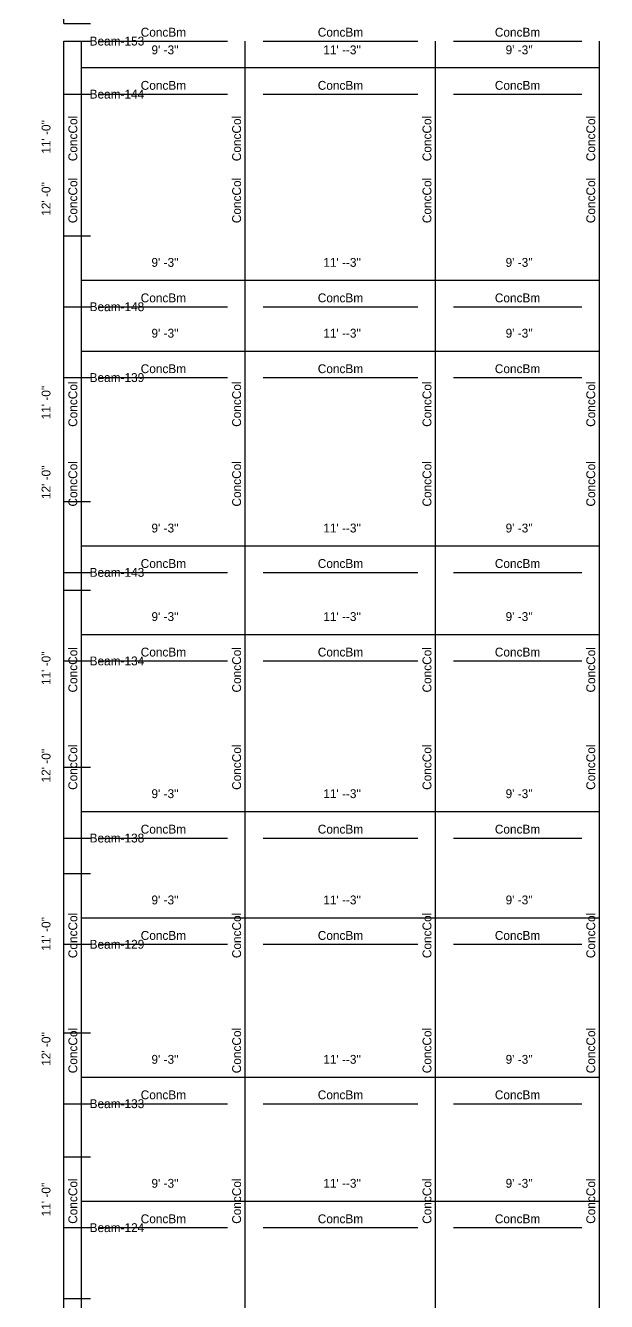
# Model space of a CAD drawing. Extents: x -38 to 2998, y -195 to 11529.
# Drawn here: x -38 to 356, y 4366 to 5231 of the extents above; entities that cross this region are included whole.
import ezdxf
from ezdxf.enums import TextEntityAlignment as Align

# ---------------------------------------------------------------- set-up
doc = ezdxf.new("R2010")
doc.units = 0
doc.header["$MEASUREMENT"] = 0
doc.layers.get('0').update_dxf_attribs({"linetype": 'CONTINUOUS'})
for name, color, linetype in [('CENTERLINES', 7, 'CONTINUOUS'), ('DIMENSIONS', 4, 'CONTINUOUS'), ('TEXT', 5, 'CONTINUOUS')]:
    doc.layers.add(name, color=color, linetype=linetype)
doc.dimstyles.get("Standard").update_dxf_attribs({"dimtxt": 0.18, "dimasz": 0.18, "dimexe": 0.18, "dimexo": 0.0625, "dimgap": 0.09, "dimtad": 0, "dimtih": 1, "dimtoh": 1, "dimdec": 4, "dimzin": 0, "dimtxsty": 'STANDARD', "dimcen": 0.09, "dimazin": 3, "dimtfac": 1, "dimtdec": 4, "dimtofl": 0, "dimtmove": 0, "dimatfit": 3, "dimtolj": 1, "dimtzin": 0})

# ---------------------------------------------------------------- blocks, each defined once
blk = doc.blocks.new('*D1291')
at = {"color": 1, "linetype": 'BYBLOCK'}
for points in [[(-8.29, 4412.29), (-7.23, 4411.23), (-16.77, 4420.77), (-15.71, 4419.71)], [(-8.29, 4268.29), (-7.23, 4267.23), (-16.77, 4276.77), (-15.71, 4275.71)]]:
    blk.add_solid(points, dxfattribs=at)
at = {"layer": 'DIMENSIONS', "color": 9, "linetype": 'BYBLOCK'}
for p, q in [((-12, 4416), (6, 4416)), ((-12, 4272), (6, 4272))]:
    blk.add_line(p, q, dxfattribs=at)
at = {"layer": 'DIMENSIONS', "color": 0, "linetype": 'BYBLOCK'}
blk.add_line((-12, 4272), (-12, 4416), dxfattribs=at)
at = {"layer": 'DIMENSIONS', "color": 0, "linetype": 'BYBLOCK', "insert": (-24, 4344), "char_height": 6, "attachment_point": 5, "rotation": 90}
blk.add_mtext("\\A1; 12' -0''", dxfattribs=at)
blk = doc.blocks.new('*D1292')
at = {"color": 1, "linetype": 'BYBLOCK'}
for points in [[(4.77, 4438.77), (3.71, 4437.71), (-3.71, 4430.29), (-4.77, 4429.23)], [(115.77, 4438.77), (114.71, 4437.71), (107.29, 4430.29), (106.23, 4429.23)]]:
    blk.add_solid(points, dxfattribs=at)
at = {"layer": 'DIMENSIONS', "color": 9, "linetype": 'BYBLOCK'}
for p, q in [((0, 4434), (0, 4452)), ((111, 4434), (111, 4452))]:
    blk.add_line(p, q, dxfattribs=at)
at = {"layer": 'DIMENSIONS', "color": 0, "linetype": 'BYBLOCK'}
blk.add_line((0, 4434), (111, 4434), dxfattribs=at)
at = {"layer": 'DIMENSIONS', "color": 0, "linetype": 'BYBLOCK', "insert": (55.5, 4446), "char_height": 6, "attachment_point": 5}
blk.add_mtext("\\A1; 9' -3''", dxfattribs=at)
blk = doc.blocks.new('*D1293')
at = {"color": 1, "linetype": 'BYBLOCK'}
for points in [[(115.77, 4438.77), (114.71, 4437.71), (107.29, 4430.29), (106.23, 4429.23)], [(244.77, 4438.77), (243.71, 4437.71), (236.29, 4430.29), (235.23, 4429.23)]]:
    blk.add_solid(points, dxfattribs=at)
at = {"layer": 'DIMENSIONS', "color": 9, "linetype": 'BYBLOCK'}
for p, q in [((111, 4434), (111, 4452)), ((240, 4434), (240, 4452))]:
    blk.add_line(p, q, dxfattribs=at)
at = {"layer": 'DIMENSIONS', "color": 0, "linetype": 'BYBLOCK'}
blk.add_line((111, 4434), (240, 4434), dxfattribs=at)
at = {"layer": 'DIMENSIONS', "color": 0, "linetype": 'BYBLOCK', "insert": (175.5, 4446), "char_height": 6, "attachment_point": 5}
blk.add_mtext("\\A1; 11' --3''", dxfattribs=at)
blk = doc.blocks.new('*D1294')
at = {"color": 1, "linetype": 'BYBLOCK'}
for points in [[(244.77, 4438.77), (243.71, 4437.71), (236.29, 4430.29), (235.23, 4429.23)], [(355.77, 4438.77), (354.71, 4437.71), (347.29, 4430.29), (346.23, 4429.23)]]:
    blk.add_solid(points, dxfattribs=at)
at = {"layer": 'DIMENSIONS', "color": 9, "linetype": 'BYBLOCK'}
for p, q in [((240, 4434), (240, 4452)), ((351, 4434), (351, 4452))]:
    blk.add_line(p, q, dxfattribs=at)
at = {"layer": 'DIMENSIONS', "color": 0, "linetype": 'BYBLOCK'}
blk.add_line((240, 4434), (351, 4434), dxfattribs=at)
at = {"layer": 'DIMENSIONS', "color": 0, "linetype": 'BYBLOCK', "insert": (295.5, 4446), "char_height": 6, "attachment_point": 5}
blk.add_mtext("\\A1; 9' -3''", dxfattribs=at)
blk = doc.blocks.new('*D1295')
at = {"color": 1, "linetype": 'BYBLOCK'}
for points in [[(-8.29, 4604.29), (-7.23, 4603.23), (-16.77, 4612.77), (-15.71, 4611.71)], [(-8.29, 4460.29), (-7.23, 4459.23), (-16.77, 4468.77), (-15.71, 4467.71)]]:
    blk.add_solid(points, dxfattribs=at)
at = {"layer": 'DIMENSIONS', "color": 9, "linetype": 'BYBLOCK'}
for p, q in [((-12, 4608), (6, 4608)), ((-12, 4464), (6, 4464))]:
    blk.add_line(p, q, dxfattribs=at)
at = {"layer": 'DIMENSIONS', "color": 0, "linetype": 'BYBLOCK'}
blk.add_line((-12, 4464), (-12, 4608), dxfattribs=at)
at = {"layer": 'DIMENSIONS', "color": 0, "linetype": 'BYBLOCK', "insert": (-24, 4536), "char_height": 6, "attachment_point": 5, "rotation": 90}
blk.add_mtext("\\A1; 12' -0''", dxfattribs=at)
blk = doc.blocks.new('*D1296')
at = {"color": 1, "linetype": 'BYBLOCK'}
for points in [[(4.77, 4630.77), (3.71, 4629.71), (-3.71, 4622.29), (-4.77, 4621.23)], [(115.77, 4630.77), (114.71, 4629.71), (107.29, 4622.29), (106.23, 4621.23)]]:
    blk.add_solid(points, dxfattribs=at)
at = {"layer": 'DIMENSIONS', "color": 9, "linetype": 'BYBLOCK'}
for p, q in [((0, 4626), (0, 4644)), ((111, 4626), (111, 4644))]:
    blk.add_line(p, q, dxfattribs=at)
at = {"layer": 'DIMENSIONS', "color": 0, "linetype": 'BYBLOCK'}
blk.add_line((0, 4626), (111, 4626), dxfattribs=at)
at = {"layer": 'DIMENSIONS', "color": 0, "linetype": 'BYBLOCK', "insert": (55.5, 4638), "char_height": 6, "attachment_point": 5}
blk.add_mtext("\\A1; 9' -3''", dxfattribs=at)
blk = doc.blocks.new('*D1297')
at = {"color": 1, "linetype": 'BYBLOCK'}
for points in [[(115.77, 4630.77), (114.71, 4629.71), (107.29, 4622.29), (106.23, 4621.23)], [(244.77, 4630.77), (243.71, 4629.71), (236.29, 4622.29), (235.23, 4621.23)]]:
    blk.add_solid(points, dxfattribs=at)
at = {"layer": 'DIMENSIONS', "color": 9, "linetype": 'BYBLOCK'}
for p, q in [((111, 4626), (111, 4644)), ((240, 4626), (240, 4644))]:
    blk.add_line(p, q, dxfattribs=at)
at = {"layer": 'DIMENSIONS', "color": 0, "linetype": 'BYBLOCK'}
blk.add_line((111, 4626), (240, 4626), dxfattribs=at)
at = {"layer": 'DIMENSIONS', "color": 0, "linetype": 'BYBLOCK', "insert": (175.5, 4638), "char_height": 6, "attachment_point": 5}
blk.add_mtext("\\A1; 11' --3''", dxfattribs=at)
blk = doc.blocks.new('*D1298')
at = {"color": 1, "linetype": 'BYBLOCK'}
for points in [[(244.77, 4630.77), (243.71, 4629.71), (236.29, 4622.29), (235.23, 4621.23)], [(355.77, 4630.77), (354.71, 4629.71), (347.29, 4622.29), (346.23, 4621.23)]]:
    blk.add_solid(points, dxfattribs=at)
at = {"layer": 'DIMENSIONS', "color": 9, "linetype": 'BYBLOCK'}
for p, q in [((240, 4626), (240, 4644)), ((351, 4626), (351, 4644))]:
    blk.add_line(p, q, dxfattribs=at)
at = {"layer": 'DIMENSIONS', "color": 0, "linetype": 'BYBLOCK'}
blk.add_line((240, 4626), (351, 4626), dxfattribs=at)
at = {"layer": 'DIMENSIONS', "color": 0, "linetype": 'BYBLOCK', "insert": (295.5, 4638), "char_height": 6, "attachment_point": 5}
blk.add_mtext("\\A1; 9' -3''", dxfattribs=at)
blk = doc.blocks.new('*D1299')
at = {"color": 1, "linetype": 'BYBLOCK'}
for points in [[(-8.29, 4796.29), (-7.23, 4795.23), (-16.77, 4804.77), (-15.71, 4803.71)], [(-8.29, 4652.29), (-7.23, 4651.23), (-16.77, 4660.77), (-15.71, 4659.71)]]:
    blk.add_solid(points, dxfattribs=at)
at = {"layer": 'DIMENSIONS', "color": 9, "linetype": 'BYBLOCK'}
for p, q in [((-12, 4800), (6, 4800)), ((-12, 4656), (6, 4656))]:
    blk.add_line(p, q, dxfattribs=at)
at = {"layer": 'DIMENSIONS', "color": 0, "linetype": 'BYBLOCK'}
blk.add_line((-12, 4656), (-12, 4800), dxfattribs=at)
at = {"layer": 'DIMENSIONS', "color": 0, "linetype": 'BYBLOCK', "insert": (-24, 4728), "char_height": 6, "attachment_point": 5, "rotation": 90}
blk.add_mtext("\\A1; 12' -0''", dxfattribs=at)
blk = doc.blocks.new('*D1300')
at = {"color": 1, "linetype": 'BYBLOCK'}
for points in [[(4.77, 4822.77), (3.71, 4821.71), (-3.71, 4814.29), (-4.77, 4813.23)], [(115.77, 4822.77), (114.71, 4821.71), (107.29, 4814.29), (106.23, 4813.23)]]:
    blk.add_solid(points, dxfattribs=at)
at = {"layer": 'DIMENSIONS', "color": 9, "linetype": 'BYBLOCK'}
for p, q in [((0, 4818), (0, 4836)), ((111, 4818), (111, 4836))]:
    blk.add_line(p, q, dxfattribs=at)
at = {"layer": 'DIMENSIONS', "color": 0, "linetype": 'BYBLOCK'}
blk.add_line((0, 4818), (111, 4818), dxfattribs=at)
at = {"layer": 'DIMENSIONS', "color": 0, "linetype": 'BYBLOCK', "insert": (55.5, 4830), "char_height": 6, "attachment_point": 5}
blk.add_mtext("\\A1; 9' -3''", dxfattribs=at)
blk = doc.blocks.new('*D1301')
at = {"color": 1, "linetype": 'BYBLOCK'}
for points in [[(115.77, 4822.77), (114.71, 4821.71), (107.29, 4814.29), (106.23, 4813.23)], [(244.77, 4822.77), (243.71, 4821.71), (236.29, 4814.29), (235.23, 4813.23)]]:
    blk.add_solid(points, dxfattribs=at)
at = {"layer": 'DIMENSIONS', "color": 9, "linetype": 'BYBLOCK'}
for p, q in [((111, 4818), (111, 4836)), ((240, 4818), (240, 4836))]:
    blk.add_line(p, q, dxfattribs=at)
at = {"layer": 'DIMENSIONS', "color": 0, "linetype": 'BYBLOCK'}
blk.add_line((111, 4818), (240, 4818), dxfattribs=at)
at = {"layer": 'DIMENSIONS', "color": 0, "linetype": 'BYBLOCK', "insert": (175.5, 4830), "char_height": 6, "attachment_point": 5}
blk.add_mtext("\\A1; 11' --3''", dxfattribs=at)
blk = doc.blocks.new('*D1302')
at = {"color": 1, "linetype": 'BYBLOCK'}
for points in [[(244.77, 4822.77), (243.71, 4821.71), (236.29, 4814.29), (235.23, 4813.23)], [(355.77, 4822.77), (354.71, 4821.71), (347.29, 4814.29), (346.23, 4813.23)]]:
    blk.add_solid(points, dxfattribs=at)
at = {"layer": 'DIMENSIONS', "color": 9, "linetype": 'BYBLOCK'}
for p, q in [((240, 4818), (240, 4836)), ((351, 4818), (351, 4836))]:
    blk.add_line(p, q, dxfattribs=at)
at = {"layer": 'DIMENSIONS', "color": 0, "linetype": 'BYBLOCK'}
blk.add_line((240, 4818), (351, 4818), dxfattribs=at)
at = {"layer": 'DIMENSIONS', "color": 0, "linetype": 'BYBLOCK', "insert": (295.5, 4830), "char_height": 6, "attachment_point": 5}
blk.add_mtext("\\A1; 9' -3''", dxfattribs=at)
blk = doc.blocks.new('*D1303')
at = {"color": 1, "linetype": 'BYBLOCK'}
for points in [[(-8.29, 4988.29), (-7.23, 4987.23), (-16.77, 4996.77), (-15.71, 4995.71)], [(-8.29, 4844.29), (-7.23, 4843.23), (-16.77, 4852.77), (-15.71, 4851.71)]]:
    blk.add_solid(points, dxfattribs=at)
at = {"layer": 'DIMENSIONS', "color": 9, "linetype": 'BYBLOCK'}
for p, q in [((-12, 4992), (6, 4992)), ((-12, 4848), (6, 4848))]:
    blk.add_line(p, q, dxfattribs=at)
at = {"layer": 'DIMENSIONS', "color": 0, "linetype": 'BYBLOCK'}
blk.add_line((-12, 4848), (-12, 4992), dxfattribs=at)
at = {"layer": 'DIMENSIONS', "color": 0, "linetype": 'BYBLOCK', "insert": (-24, 4920), "char_height": 6, "attachment_point": 5, "rotation": 90}
blk.add_mtext("\\A1; 12' -0''", dxfattribs=at)
blk = doc.blocks.new('*D1304')
at = {"color": 1, "linetype": 'BYBLOCK'}
for points in [[(4.77, 5014.77), (3.71, 5013.71), (-3.71, 5006.29), (-4.77, 5005.23)], [(115.77, 5014.77), (114.71, 5013.71), (107.29, 5006.29), (106.23, 5005.23)]]:
    blk.add_solid(points, dxfattribs=at)
at = {"layer": 'DIMENSIONS', "color": 9, "linetype": 'BYBLOCK'}
for p, q in [((0, 5010), (0, 5028)), ((111, 5010), (111, 5028))]:
    blk.add_line(p, q, dxfattribs=at)
at = {"layer": 'DIMENSIONS', "color": 0, "linetype": 'BYBLOCK'}
blk.add_line((0, 5010), (111, 5010), dxfattribs=at)
at = {"layer": 'DIMENSIONS', "color": 0, "linetype": 'BYBLOCK', "insert": (55.5, 5022), "char_height": 6, "attachment_point": 5}
blk.add_mtext("\\A1; 9' -3''", dxfattribs=at)
blk = doc.blocks.new('*D1305')
at = {"color": 1, "linetype": 'BYBLOCK'}
for points in [[(115.77, 5014.77), (114.71, 5013.71), (107.29, 5006.29), (106.23, 5005.23)], [(244.77, 5014.77), (243.71, 5013.71), (236.29, 5006.29), (235.23, 5005.23)]]:
    blk.add_solid(points, dxfattribs=at)
at = {"layer": 'DIMENSIONS', "color": 9, "linetype": 'BYBLOCK'}
for p, q in [((111, 5010), (111, 5028)), ((240, 5010), (240, 5028))]:
    blk.add_line(p, q, dxfattribs=at)
at = {"layer": 'DIMENSIONS', "color": 0, "linetype": 'BYBLOCK'}
blk.add_line((111, 5010), (240, 5010), dxfattribs=at)
at = {"layer": 'DIMENSIONS', "color": 0, "linetype": 'BYBLOCK', "insert": (175.5, 5022), "char_height": 6, "attachment_point": 5}
blk.add_mtext("\\A1; 11' --3''", dxfattribs=at)
blk = doc.blocks.new('*D1306')
at = {"color": 1, "linetype": 'BYBLOCK'}
for points in [[(244.77, 5014.77), (243.71, 5013.71), (236.29, 5006.29), (235.23, 5005.23)], [(355.77, 5014.77), (354.71, 5013.71), (347.29, 5006.29), (346.23, 5005.23)]]:
    blk.add_solid(points, dxfattribs=at)
at = {"layer": 'DIMENSIONS', "color": 9, "linetype": 'BYBLOCK'}
for p, q in [((240, 5010), (240, 5028)), ((351, 5010), (351, 5028))]:
    blk.add_line(p, q, dxfattribs=at)
at = {"layer": 'DIMENSIONS', "color": 0, "linetype": 'BYBLOCK'}
blk.add_line((240, 5010), (351, 5010), dxfattribs=at)
at = {"layer": 'DIMENSIONS', "color": 0, "linetype": 'BYBLOCK', "insert": (295.5, 5022), "char_height": 6, "attachment_point": 5}
blk.add_mtext("\\A1; 9' -3''", dxfattribs=at)
blk = doc.blocks.new('*D1307')
at = {"color": 1, "linetype": 'BYBLOCK'}
for points in [[(-8.29, 5180.29), (-7.23, 5179.23), (-16.77, 5188.77), (-15.71, 5187.71)], [(-8.29, 5036.29), (-7.23, 5035.23), (-16.77, 5044.77), (-15.71, 5043.71)]]:
    blk.add_solid(points, dxfattribs=at)
at = {"layer": 'DIMENSIONS', "color": 9, "linetype": 'BYBLOCK'}
for p, q in [((-12, 5184), (6, 5184)), ((-12, 5040), (6, 5040))]:
    blk.add_line(p, q, dxfattribs=at)
at = {"layer": 'DIMENSIONS', "color": 0, "linetype": 'BYBLOCK'}
blk.add_line((-12, 5040), (-12, 5184), dxfattribs=at)
at = {"layer": 'DIMENSIONS', "color": 0, "linetype": 'BYBLOCK', "insert": (-24, 5112), "char_height": 6, "attachment_point": 5, "rotation": 90}
blk.add_mtext("\\A1; 12' -0''", dxfattribs=at)
blk = doc.blocks.new('*D1308')
at = {"color": 1, "linetype": 'BYBLOCK'}
for points in [[(4.77, 5206.77), (3.71, 5205.71), (-3.71, 5198.29), (-4.77, 5197.23)], [(115.77, 5206.77), (114.71, 5205.71), (107.29, 5198.29), (106.23, 5197.23)]]:
    blk.add_solid(points, dxfattribs=at)
at = {"layer": 'DIMENSIONS', "color": 9, "linetype": 'BYBLOCK'}
for p, q in [((0, 5202), (0, 5220)), ((111, 5202), (111, 5220))]:
    blk.add_line(p, q, dxfattribs=at)
at = {"layer": 'DIMENSIONS', "color": 0, "linetype": 'BYBLOCK'}
blk.add_line((0, 5202), (111, 5202), dxfattribs=at)
at = {"layer": 'DIMENSIONS', "color": 0, "linetype": 'BYBLOCK', "insert": (55.5, 5214), "char_height": 6, "attachment_point": 5}
blk.add_mtext("\\A1; 9' -3''", dxfattribs=at)
blk = doc.blocks.new('*D1309')
at = {"color": 1, "linetype": 'BYBLOCK'}
for points in [[(115.77, 5206.77), (114.71, 5205.71), (107.29, 5198.29), (106.23, 5197.23)], [(244.77, 5206.77), (243.71, 5205.71), (236.29, 5198.29), (235.23, 5197.23)]]:
    blk.add_solid(points, dxfattribs=at)
at = {"layer": 'DIMENSIONS', "color": 9, "linetype": 'BYBLOCK'}
for p, q in [((111, 5202), (111, 5220)), ((240, 5202), (240, 5220))]:
    blk.add_line(p, q, dxfattribs=at)
at = {"layer": 'DIMENSIONS', "color": 0, "linetype": 'BYBLOCK'}
blk.add_line((111, 5202), (240, 5202), dxfattribs=at)
at = {"layer": 'DIMENSIONS', "color": 0, "linetype": 'BYBLOCK', "insert": (175.5, 5214), "char_height": 6, "attachment_point": 5}
blk.add_mtext("\\A1; 11' --3''", dxfattribs=at)
blk = doc.blocks.new('*D1310')
at = {"color": 1, "linetype": 'BYBLOCK'}
for points in [[(244.77, 5206.77), (243.71, 5205.71), (236.29, 5198.29), (235.23, 5197.23)], [(355.77, 5206.77), (354.71, 5205.71), (347.29, 5198.29), (346.23, 5197.23)]]:
    blk.add_solid(points, dxfattribs=at)
at = {"layer": 'DIMENSIONS', "color": 9, "linetype": 'BYBLOCK'}
for p, q in [((240, 5202), (240, 5220)), ((351, 5202), (351, 5220))]:
    blk.add_line(p, q, dxfattribs=at)
at = {"layer": 'DIMENSIONS', "color": 0, "linetype": 'BYBLOCK'}
blk.add_line((240, 5202), (351, 5202), dxfattribs=at)
at = {"layer": 'DIMENSIONS', "color": 0, "linetype": 'BYBLOCK', "insert": (295.5, 5214), "char_height": 6, "attachment_point": 5}
blk.add_mtext("\\A1; 9' -3''", dxfattribs=at)
blk = doc.blocks.new('*D1311')
at = {"color": 1, "linetype": 'BYBLOCK'}
for points in [[(-8.29, 5372.29), (-7.23, 5371.23), (-16.77, 5380.77), (-15.71, 5379.71)], [(-8.29, 5228.29), (-7.23, 5227.23), (-16.77, 5236.77), (-15.71, 5235.71)]]:
    blk.add_solid(points, dxfattribs=at)
at = {"layer": 'DIMENSIONS', "color": 9, "linetype": 'BYBLOCK'}
for p, q in [((-12, 5376), (6, 5376)), ((-12, 5232), (6, 5232))]:
    blk.add_line(p, q, dxfattribs=at)
at = {"layer": 'DIMENSIONS', "color": 0, "linetype": 'BYBLOCK'}
blk.add_line((-12, 5232), (-12, 5376), dxfattribs=at)
at = {"layer": 'DIMENSIONS', "color": 0, "linetype": 'BYBLOCK', "insert": (-24, 5304), "char_height": 6, "attachment_point": 5, "rotation": 90}
blk.add_mtext("\\A1; 12' -0''", dxfattribs=at)
blk = doc.blocks.new('*D1769')
at = {"color": 1, "linetype": 'BYBLOCK'}
for points in [[(-8.29, 4496.29), (-7.23, 4495.23), (-16.77, 4504.77), (-15.71, 4503.71)], [(-8.29, 4364.29), (-7.23, 4363.23), (-16.77, 4372.77), (-15.71, 4371.71)]]:
    blk.add_solid(points, dxfattribs=at)
at = {"layer": 'DIMENSIONS', "color": 9, "linetype": 'BYBLOCK'}
for p, q in [((-12, 4500), (6, 4500)), ((-12, 4368), (6, 4368))]:
    blk.add_line(p, q, dxfattribs=at)
at = {"layer": 'DIMENSIONS', "color": 0, "linetype": 'BYBLOCK'}
blk.add_line((-12, 4368), (-12, 4500), dxfattribs=at)
at = {"layer": 'DIMENSIONS', "color": 0, "linetype": 'BYBLOCK', "insert": (-24, 4434), "char_height": 6, "attachment_point": 5, "rotation": 90}
blk.add_mtext("\\A1; 11' -0''", dxfattribs=at)
blk = doc.blocks.new('*D1770')
at = {"color": 1, "linetype": 'BYBLOCK'}
for points in [[(4.77, 4522.77), (3.71, 4521.71), (-3.71, 4514.29), (-4.77, 4513.23)], [(115.77, 4522.77), (114.71, 4521.71), (107.29, 4514.29), (106.23, 4513.23)]]:
    blk.add_solid(points, dxfattribs=at)
at = {"layer": 'DIMENSIONS', "color": 9, "linetype": 'BYBLOCK'}
for p, q in [((0, 4518), (0, 4536)), ((111, 4518), (111, 4536))]:
    blk.add_line(p, q, dxfattribs=at)
at = {"layer": 'DIMENSIONS', "color": 0, "linetype": 'BYBLOCK'}
blk.add_line((0, 4518), (111, 4518), dxfattribs=at)
at = {"layer": 'DIMENSIONS', "color": 0, "linetype": 'BYBLOCK', "insert": (55.5, 4530), "char_height": 6, "attachment_point": 5}
blk.add_mtext("\\A1; 9' -3''", dxfattribs=at)
blk = doc.blocks.new('*D1771')
at = {"color": 1, "linetype": 'BYBLOCK'}
for points in [[(115.77, 4522.77), (114.71, 4521.71), (107.29, 4514.29), (106.23, 4513.23)], [(244.77, 4522.77), (243.71, 4521.71), (236.29, 4514.29), (235.23, 4513.23)]]:
    blk.add_solid(points, dxfattribs=at)
at = {"layer": 'DIMENSIONS', "color": 9, "linetype": 'BYBLOCK'}
for p, q in [((111, 4518), (111, 4536)), ((240, 4518), (240, 4536))]:
    blk.add_line(p, q, dxfattribs=at)
at = {"layer": 'DIMENSIONS', "color": 0, "linetype": 'BYBLOCK'}
blk.add_line((111, 4518), (240, 4518), dxfattribs=at)
at = {"layer": 'DIMENSIONS', "color": 0, "linetype": 'BYBLOCK', "insert": (175.5, 4530), "char_height": 6, "attachment_point": 5}
blk.add_mtext("\\A1; 11' --3''", dxfattribs=at)
blk = doc.blocks.new('*D1772')
at = {"color": 1, "linetype": 'BYBLOCK'}
for points in [[(244.77, 4522.77), (243.71, 4521.71), (236.29, 4514.29), (235.23, 4513.23)], [(355.77, 4522.77), (354.71, 4521.71), (347.29, 4514.29), (346.23, 4513.23)]]:
    blk.add_solid(points, dxfattribs=at)
at = {"layer": 'DIMENSIONS', "color": 9, "linetype": 'BYBLOCK'}
for p, q in [((240, 4518), (240, 4536)), ((351, 4518), (351, 4536))]:
    blk.add_line(p, q, dxfattribs=at)
at = {"layer": 'DIMENSIONS', "color": 0, "linetype": 'BYBLOCK'}
blk.add_line((240, 4518), (351, 4518), dxfattribs=at)
at = {"layer": 'DIMENSIONS', "color": 0, "linetype": 'BYBLOCK', "insert": (295.5, 4530), "char_height": 6, "attachment_point": 5}
blk.add_mtext("\\A1; 9' -3''", dxfattribs=at)
blk = doc.blocks.new('*D1773')
at = {"color": 1, "linetype": 'BYBLOCK'}
for points in [[(-8.29, 4676.29), (-7.23, 4675.23), (-16.77, 4684.77), (-15.71, 4683.71)], [(-8.29, 4544.29), (-7.23, 4543.23), (-16.77, 4552.77), (-15.71, 4551.71)]]:
    blk.add_solid(points, dxfattribs=at)
at = {"layer": 'DIMENSIONS', "color": 9, "linetype": 'BYBLOCK'}
for p, q in [((-12, 4680), (6, 4680)), ((-12, 4548), (6, 4548))]:
    blk.add_line(p, q, dxfattribs=at)
at = {"layer": 'DIMENSIONS', "color": 0, "linetype": 'BYBLOCK'}
blk.add_line((-12, 4548), (-12, 4680), dxfattribs=at)
at = {"layer": 'DIMENSIONS', "color": 0, "linetype": 'BYBLOCK', "insert": (-24, 4614), "char_height": 6, "attachment_point": 5, "rotation": 90}
blk.add_mtext("\\A1; 11' -0''", dxfattribs=at)
blk = doc.blocks.new('*D1774')
at = {"color": 1, "linetype": 'BYBLOCK'}
for points in [[(4.77, 4702.77), (3.71, 4701.71), (-3.71, 4694.29), (-4.77, 4693.23)], [(115.77, 4702.77), (114.71, 4701.71), (107.29, 4694.29), (106.23, 4693.23)]]:
    blk.add_solid(points, dxfattribs=at)
at = {"layer": 'DIMENSIONS', "color": 9, "linetype": 'BYBLOCK'}
for p, q in [((0, 4698), (0, 4716)), ((111, 4698), (111, 4716))]:
    blk.add_line(p, q, dxfattribs=at)
at = {"layer": 'DIMENSIONS', "color": 0, "linetype": 'BYBLOCK'}
blk.add_line((0, 4698), (111, 4698), dxfattribs=at)
at = {"layer": 'DIMENSIONS', "color": 0, "linetype": 'BYBLOCK', "insert": (55.5, 4710), "char_height": 6, "attachment_point": 5}
blk.add_mtext("\\A1; 9' -3''", dxfattribs=at)
blk = doc.blocks.new('*D1775')
at = {"color": 1, "linetype": 'BYBLOCK'}
for points in [[(115.77, 4702.77), (114.71, 4701.71), (107.29, 4694.29), (106.23, 4693.23)], [(244.77, 4702.77), (243.71, 4701.71), (236.29, 4694.29), (235.23, 4693.23)]]:
    blk.add_solid(points, dxfattribs=at)
at = {"layer": 'DIMENSIONS', "color": 9, "linetype": 'BYBLOCK'}
for p, q in [((111, 4698), (111, 4716)), ((240, 4698), (240, 4716))]:
    blk.add_line(p, q, dxfattribs=at)
at = {"layer": 'DIMENSIONS', "color": 0, "linetype": 'BYBLOCK'}
blk.add_line((111, 4698), (240, 4698), dxfattribs=at)
at = {"layer": 'DIMENSIONS', "color": 0, "linetype": 'BYBLOCK', "insert": (175.5, 4710), "char_height": 6, "attachment_point": 5}
blk.add_mtext("\\A1; 11' --3''", dxfattribs=at)
blk = doc.blocks.new('*D1776')
at = {"color": 1, "linetype": 'BYBLOCK'}
for points in [[(244.77, 4702.77), (243.71, 4701.71), (236.29, 4694.29), (235.23, 4693.23)], [(355.77, 4702.77), (354.71, 4701.71), (347.29, 4694.29), (346.23, 4693.23)]]:
    blk.add_solid(points, dxfattribs=at)
at = {"layer": 'DIMENSIONS', "color": 9, "linetype": 'BYBLOCK'}
for p, q in [((240, 4698), (240, 4716)), ((351, 4698), (351, 4716))]:
    blk.add_line(p, q, dxfattribs=at)
at = {"layer": 'DIMENSIONS', "color": 0, "linetype": 'BYBLOCK'}
blk.add_line((240, 4698), (351, 4698), dxfattribs=at)
at = {"layer": 'DIMENSIONS', "color": 0, "linetype": 'BYBLOCK', "insert": (295.5, 4710), "char_height": 6, "attachment_point": 5}
blk.add_mtext("\\A1; 9' -3''", dxfattribs=at)
blk = doc.blocks.new('*D1777')
at = {"color": 1, "linetype": 'BYBLOCK'}
for points in [[(-8.29, 4856.29), (-7.23, 4855.23), (-16.77, 4864.77), (-15.71, 4863.71)], [(-8.29, 4724.29), (-7.23, 4723.23), (-16.77, 4732.77), (-15.71, 4731.71)]]:
    blk.add_solid(points, dxfattribs=at)
at = {"layer": 'DIMENSIONS', "color": 9, "linetype": 'BYBLOCK'}
for p, q in [((-12, 4860), (6, 4860)), ((-12, 4728), (6, 4728))]:
    blk.add_line(p, q, dxfattribs=at)
at = {"layer": 'DIMENSIONS', "color": 0, "linetype": 'BYBLOCK'}
blk.add_line((-12, 4728), (-12, 4860), dxfattribs=at)
at = {"layer": 'DIMENSIONS', "color": 0, "linetype": 'BYBLOCK', "insert": (-24, 4794), "char_height": 6, "attachment_point": 5, "rotation": 90}
blk.add_mtext("\\A1; 11' -0''", dxfattribs=at)
blk = doc.blocks.new('*D1778')
at = {"color": 1, "linetype": 'BYBLOCK'}
for points in [[(4.77, 4882.77), (3.71, 4881.71), (-3.71, 4874.29), (-4.77, 4873.23)], [(115.77, 4882.77), (114.71, 4881.71), (107.29, 4874.29), (106.23, 4873.23)]]:
    blk.add_solid(points, dxfattribs=at)
at = {"layer": 'DIMENSIONS', "color": 9, "linetype": 'BYBLOCK'}
for p, q in [((0, 4878), (0, 4896)), ((111, 4878), (111, 4896))]:
    blk.add_line(p, q, dxfattribs=at)
at = {"layer": 'DIMENSIONS', "color": 0, "linetype": 'BYBLOCK'}
blk.add_line((0, 4878), (111, 4878), dxfattribs=at)
at = {"layer": 'DIMENSIONS', "color": 0, "linetype": 'BYBLOCK', "insert": (55.5, 4890), "char_height": 6, "attachment_point": 5}
blk.add_mtext("\\A1; 9' -3''", dxfattribs=at)
blk = doc.blocks.new('*D1779')
at = {"color": 1, "linetype": 'BYBLOCK'}
for points in [[(115.77, 4882.77), (114.71, 4881.71), (107.29, 4874.29), (106.23, 4873.23)], [(244.77, 4882.77), (243.71, 4881.71), (236.29, 4874.29), (235.23, 4873.23)]]:
    blk.add_solid(points, dxfattribs=at)
at = {"layer": 'DIMENSIONS', "color": 9, "linetype": 'BYBLOCK'}
for p, q in [((111, 4878), (111, 4896)), ((240, 4878), (240, 4896))]:
    blk.add_line(p, q, dxfattribs=at)
at = {"layer": 'DIMENSIONS', "color": 0, "linetype": 'BYBLOCK'}
blk.add_line((111, 4878), (240, 4878), dxfattribs=at)
at = {"layer": 'DIMENSIONS', "color": 0, "linetype": 'BYBLOCK', "insert": (175.5, 4890), "char_height": 6, "attachment_point": 5}
blk.add_mtext("\\A1; 11' --3''", dxfattribs=at)
blk = doc.blocks.new('*D1780')
at = {"color": 1, "linetype": 'BYBLOCK'}
for points in [[(244.77, 4882.77), (243.71, 4881.71), (236.29, 4874.29), (235.23, 4873.23)], [(355.77, 4882.77), (354.71, 4881.71), (347.29, 4874.29), (346.23, 4873.23)]]:
    blk.add_solid(points, dxfattribs=at)
at = {"layer": 'DIMENSIONS', "color": 9, "linetype": 'BYBLOCK'}
for p, q in [((240, 4878), (240, 4896)), ((351, 4878), (351, 4896))]:
    blk.add_line(p, q, dxfattribs=at)
at = {"layer": 'DIMENSIONS', "color": 0, "linetype": 'BYBLOCK'}
blk.add_line((240, 4878), (351, 4878), dxfattribs=at)
at = {"layer": 'DIMENSIONS', "color": 0, "linetype": 'BYBLOCK', "insert": (295.5, 4890), "char_height": 6, "attachment_point": 5}
blk.add_mtext("\\A1; 9' -3''", dxfattribs=at)
blk = doc.blocks.new('*D1781')
at = {"color": 1, "linetype": 'BYBLOCK'}
for points in [[(-8.29, 5036.29), (-7.23, 5035.23), (-16.77, 5044.77), (-15.71, 5043.71)], [(-8.29, 4904.29), (-7.23, 4903.23), (-16.77, 4912.77), (-15.71, 4911.71)]]:
    blk.add_solid(points, dxfattribs=at)
at = {"layer": 'DIMENSIONS', "color": 9, "linetype": 'BYBLOCK'}
for p, q in [((-12, 5040), (6, 5040)), ((-12, 4908), (6, 4908))]:
    blk.add_line(p, q, dxfattribs=at)
at = {"layer": 'DIMENSIONS', "color": 0, "linetype": 'BYBLOCK'}
blk.add_line((-12, 4908), (-12, 5040), dxfattribs=at)
at = {"layer": 'DIMENSIONS', "color": 0, "linetype": 'BYBLOCK', "insert": (-24, 4974), "char_height": 6, "attachment_point": 5, "rotation": 90}
blk.add_mtext("\\A1; 11' -0''", dxfattribs=at)
blk = doc.blocks.new('*D1782')
at = {"color": 1, "linetype": 'BYBLOCK'}
for points in [[(4.77, 5062.77), (3.71, 5061.71), (-3.71, 5054.29), (-4.77, 5053.23)], [(115.77, 5062.77), (114.71, 5061.71), (107.29, 5054.29), (106.23, 5053.23)]]:
    blk.add_solid(points, dxfattribs=at)
at = {"layer": 'DIMENSIONS', "color": 9, "linetype": 'BYBLOCK'}
for p, q in [((0, 5058), (0, 5076)), ((111, 5058), (111, 5076))]:
    blk.add_line(p, q, dxfattribs=at)
at = {"layer": 'DIMENSIONS', "color": 0, "linetype": 'BYBLOCK'}
blk.add_line((0, 5058), (111, 5058), dxfattribs=at)
at = {"layer": 'DIMENSIONS', "color": 0, "linetype": 'BYBLOCK', "insert": (55.5, 5070), "char_height": 6, "attachment_point": 5}
blk.add_mtext("\\A1; 9' -3''", dxfattribs=at)
blk = doc.blocks.new('*D1783')
at = {"color": 1, "linetype": 'BYBLOCK'}
for points in [[(115.77, 5062.77), (114.71, 5061.71), (107.29, 5054.29), (106.23, 5053.23)], [(244.77, 5062.77), (243.71, 5061.71), (236.29, 5054.29), (235.23, 5053.23)]]:
    blk.add_solid(points, dxfattribs=at)
at = {"layer": 'DIMENSIONS', "color": 9, "linetype": 'BYBLOCK'}
for p, q in [((111, 5058), (111, 5076)), ((240, 5058), (240, 5076))]:
    blk.add_line(p, q, dxfattribs=at)
at = {"layer": 'DIMENSIONS', "color": 0, "linetype": 'BYBLOCK'}
blk.add_line((111, 5058), (240, 5058), dxfattribs=at)
at = {"layer": 'DIMENSIONS', "color": 0, "linetype": 'BYBLOCK', "insert": (175.5, 5070), "char_height": 6, "attachment_point": 5}
blk.add_mtext("\\A1; 11' --3''", dxfattribs=at)
blk = doc.blocks.new('*D1784')
at = {"color": 1, "linetype": 'BYBLOCK'}
for points in [[(244.77, 5062.77), (243.71, 5061.71), (236.29, 5054.29), (235.23, 5053.23)], [(355.77, 5062.77), (354.71, 5061.71), (347.29, 5054.29), (346.23, 5053.23)]]:
    blk.add_solid(points, dxfattribs=at)
at = {"layer": 'DIMENSIONS', "color": 9, "linetype": 'BYBLOCK'}
for p, q in [((240, 5058), (240, 5076)), ((351, 5058), (351, 5076))]:
    blk.add_line(p, q, dxfattribs=at)
at = {"layer": 'DIMENSIONS', "color": 0, "linetype": 'BYBLOCK'}
blk.add_line((240, 5058), (351, 5058), dxfattribs=at)
at = {"layer": 'DIMENSIONS', "color": 0, "linetype": 'BYBLOCK', "insert": (295.5, 5070), "char_height": 6, "attachment_point": 5}
blk.add_mtext("\\A1; 9' -3''", dxfattribs=at)
blk = doc.blocks.new('*D1785')
at = {"color": 1, "linetype": 'BYBLOCK'}
for points in [[(-8.29, 5216.29), (-7.23, 5215.23), (-16.77, 5224.77), (-15.71, 5223.71)], [(-8.29, 5084.29), (-7.23, 5083.23), (-16.77, 5092.77), (-15.71, 5091.71)]]:
    blk.add_solid(points, dxfattribs=at)
at = {"layer": 'DIMENSIONS', "color": 9, "linetype": 'BYBLOCK'}
for p, q in [((-12, 5220), (6, 5220)), ((-12, 5088), (6, 5088))]:
    blk.add_line(p, q, dxfattribs=at)
at = {"layer": 'DIMENSIONS', "color": 0, "linetype": 'BYBLOCK'}
blk.add_line((-12, 5088), (-12, 5220), dxfattribs=at)
at = {"layer": 'DIMENSIONS', "color": 0, "linetype": 'BYBLOCK', "insert": (-24, 5154), "char_height": 6, "attachment_point": 5, "rotation": 90}
blk.add_mtext("\\A1; 11' -0''", dxfattribs=at)
blk = doc.blocks.new('*D1786')
at = {"color": 1, "linetype": 'BYBLOCK'}
for points in [[(4.77, 5242.77), (3.71, 5241.71), (-3.71, 5234.29), (-4.77, 5233.23)], [(115.77, 5242.77), (114.71, 5241.71), (107.29, 5234.29), (106.23, 5233.23)]]:
    blk.add_solid(points, dxfattribs=at)
at = {"layer": 'DIMENSIONS', "color": 9, "linetype": 'BYBLOCK'}
for p, q in [((0, 5238), (0, 5256)), ((111, 5238), (111, 5256))]:
    blk.add_line(p, q, dxfattribs=at)
at = {"layer": 'DIMENSIONS', "color": 0, "linetype": 'BYBLOCK'}
blk.add_line((0, 5238), (111, 5238), dxfattribs=at)
at = {"layer": 'DIMENSIONS', "color": 0, "linetype": 'BYBLOCK', "insert": (55.5, 5250), "char_height": 6, "attachment_point": 5}
blk.add_mtext("\\A1; 9' -3''", dxfattribs=at)
blk = doc.blocks.new('*D1787')
at = {"color": 1, "linetype": 'BYBLOCK'}
for points in [[(115.77, 5242.77), (114.71, 5241.71), (107.29, 5234.29), (106.23, 5233.23)], [(244.77, 5242.77), (243.71, 5241.71), (236.29, 5234.29), (235.23, 5233.23)]]:
    blk.add_solid(points, dxfattribs=at)
at = {"layer": 'DIMENSIONS', "color": 9, "linetype": 'BYBLOCK'}
for p, q in [((111, 5238), (111, 5256)), ((240, 5238), (240, 5256))]:
    blk.add_line(p, q, dxfattribs=at)
at = {"layer": 'DIMENSIONS', "color": 0, "linetype": 'BYBLOCK'}
blk.add_line((111, 5238), (240, 5238), dxfattribs=at)
at = {"layer": 'DIMENSIONS', "color": 0, "linetype": 'BYBLOCK', "insert": (175.5, 5250), "char_height": 6, "attachment_point": 5}
blk.add_mtext("\\A1; 11' --3''", dxfattribs=at)
blk = doc.blocks.new('*D1788')
at = {"color": 1, "linetype": 'BYBLOCK'}
for points in [[(244.77, 5242.77), (243.71, 5241.71), (236.29, 5234.29), (235.23, 5233.23)], [(355.77, 5242.77), (354.71, 5241.71), (347.29, 5234.29), (346.23, 5233.23)]]:
    blk.add_solid(points, dxfattribs=at)
at = {"layer": 'DIMENSIONS', "color": 9, "linetype": 'BYBLOCK'}
for p, q in [((240, 5238), (240, 5256)), ((351, 5238), (351, 5256))]:
    blk.add_line(p, q, dxfattribs=at)
at = {"layer": 'DIMENSIONS', "color": 0, "linetype": 'BYBLOCK'}
blk.add_line((240, 5238), (351, 5238), dxfattribs=at)
at = {"layer": 'DIMENSIONS', "color": 0, "linetype": 'BYBLOCK', "insert": (295.5, 5250), "char_height": 6, "attachment_point": 5}
blk.add_mtext("\\A1; 9' -3''", dxfattribs=at)

msp = doc.modelspace()

# ---------------------------------------------------------------- linework, layer by layer
at = {"layer": 'CENTERLINES', "color": 0, "linetype": 'CONTINUOUS'}
for p, q in [((0, 5088), (0, 5220)), ((12, 5220), (99, 5220)), ((111, 5088), (111, 5220)), ((123, 5220), (228, 5220)), ((240, 5088), (240, 5220)), ((252, 5220), (339, 5220)), ((351, 5088), (351, 5220)), ((0, 5040), (0, 5184)), ((12, 5184), (99, 5184)), ((111, 5040), (111, 5184)), ((123, 5184), (228, 5184)), ((240, 5040), (240, 5184)), ((252, 5184), (339, 5184)), ((351, 5040), (351, 5184)), ((0, 4908), (0, 5040)), ((12, 5040), (99, 5040)), ((111, 4908), (111, 5040)), ((123, 5040), (228, 5040)), ((240, 4908), (240, 5040)), ((252, 5040), (339, 5040)), ((351, 4908), (351, 5040)), ((0, 4848), (0, 4992)), ((12, 4992), (99, 4992)), ((111, 4848), (111, 4992)), ((123, 4992), (228, 4992)), ((240, 4848), (240, 4992)), ((252, 4992), (339, 4992)), ((351, 4848), (351, 4992)), ((0, 4728), (0, 4860)), ((12, 4860), (99, 4860)), ((111, 4728), (111, 4860)), ((123, 4860), (228, 4860)), ((240, 4728), (240, 4860)), ((252, 4860), (339, 4860)), ((351, 4728), (351, 4860)), ((0, 4656), (0, 4800)), ((12, 4800), (99, 4800)), ((111, 4656), (111, 4800)), ((123, 4800), (228, 4800)), ((240, 4656), (240, 4800)), ((252, 4800), (339, 4800)), ((351, 4656), (351, 4800)), ((0, 4548), (0, 4680)), ((12, 4680), (99, 4680)), ((111, 4548), (111, 4680)), ((123, 4680), (228, 4680)), ((240, 4548), (240, 4680)), ((252, 4680), (339, 4680)), ((351, 4548), (351, 4680)), ((0, 4464), (0, 4608)), ((12, 4608), (99, 4608)), ((111, 4464), (111, 4608)), ((123, 4608), (228, 4608)), ((240, 4464), (240, 4608)), ((252, 4608), (339, 4608)), ((351, 4464), (351, 4608)), ((0, 4368), (0, 4500)), ((12, 4500), (99, 4500)), ((111, 4368), (111, 4500)), ((123, 4500), (228, 4500)), ((240, 4368), (240, 4500)), ((252, 4500), (339, 4500)), ((351, 4368), (351, 4500)), ((0, 4272), (0, 4416)), ((12, 4416), (99, 4416)), ((111, 4272), (111, 4416)), ((123, 4416), (228, 4416)), ((240, 4272), (240, 4416)), ((252, 4416), (339, 4416)), ((351, 4272), (351, 4416))]:
    msp.add_line(p, q, dxfattribs=at)

# ---------------------------------------------------------------- texts
at = {"layer": 'TEXT', "color": 0}
for s, p in [('Beam-153', (24, 5220)), ('ConcBm', (55.5, 5226)), ('ConcBm', (175.5, 5226)), ('ConcBm', (295.5, 5226)), ('ConcBm', (55.5, 5190)), ('ConcBm', (175.5, 5190)), ('ConcBm', (295.5, 5190)), ('Beam-144', (24, 5184)), ('ConcBm', (55.5, 5046)), ('ConcBm', (175.5, 5046)), ('ConcBm', (295.5, 5046)), ('Beam-148', (24, 5040)), ('ConcBm', (55.5, 4998)), ('ConcBm', (175.5, 4998)), ('ConcBm', (295.5, 4998)), ('Beam-139', (24, 4992)), ('ConcBm', (55.5, 4866)), ('ConcBm', (175.5, 4866)), ('ConcBm', (295.5, 4866)), ('Beam-143', (24, 4860)), ('ConcBm', (55.5, 4806)), ('ConcBm', (175.5, 4806)), ('ConcBm', (295.5, 4806)), ('Beam-134', (24, 4800)), ('ConcBm', (55.5, 4686)), ('ConcBm', (175.5, 4686)), ('ConcBm', (295.5, 4686)), ('Beam-138', (24, 4680)), ('ConcBm', (55.5, 4614)), ('ConcBm', (175.5, 4614)), ('ConcBm', (295.5, 4614)), ('Beam-129', (24, 4608)), ('ConcBm', (55.5, 4506)), ('ConcBm', (175.5, 4506)), ('ConcBm', (295.5, 4506)), ('Beam-133', (24, 4500)), ('Beam-124', (24, 4416)), ('ConcBm', (55.5, 4422)), ('ConcBm', (175.5, 4422)), ('ConcBm', (295.5, 4422))]:
    msp.add_text(s, height=6, dxfattribs=at).set_placement(p, align=Align.MIDDLE)
for p in [(-6, 5154), (105, 5154), (234, 5154), (345, 5154), (-6, 5112), (105, 5112), (234, 5112), (345, 5112), (-6, 4974), (105, 4974), (234, 4974), (345, 4974), (-6, 4920), (105, 4920), (234, 4920), (345, 4920), (-6, 4794), (105, 4794), (234, 4794), (345, 4794), (-6, 4728), (105, 4728), (234, 4728), (345, 4728), (-6, 4614), (105, 4614), (234, 4614), (345, 4614), (-6, 4536), (105, 4536), (234, 4536), (345, 4536), (-6, 4434), (105, 4434), (234, 4434), (345, 4434)]:
    msp.add_text('ConcCol', height=6, rotation=90, dxfattribs=at).set_placement(p, align=Align.MIDDLE)

# ---------------------------------------------------------------- dimensions: what is measured, and where the dimension line sits
at = {"layer": 'DIMENSIONS'}
for base, p1, p2, picture, middle in [((-12, 5376), (-24, 5232), (-24, 5376), '*D1311', (-24, 5304)), ((111, 5238), (0, 5226), (111, 5226), '*D1786', (55.5, 5226)), ((240, 5238), (111, 5226), (240, 5226), '*D1787', (175.5, 5226)), ((351, 5238), (240, 5226), (351, 5226), '*D1788', (295.5, 5226)), ((-12, 5220), (-24, 5088), (-24, 5220), '*D1785', (-24, 5154)), ((111, 5202), (0, 5190), (111, 5190), '*D1308', (55.5, 5190)), ((240, 5202), (111, 5190), (240, 5190), '*D1309', (175.5, 5190)), ((351, 5202), (240, 5190), (351, 5190), '*D1310', (295.5, 5190)), ((-12, 5184), (-24, 5040), (-24, 5184), '*D1307', (-24, 5112)), ((111, 5058), (0, 5046), (111, 5046), '*D1782', (55.5, 5046)), ((240, 5058), (111, 5046), (240, 5046), '*D1783', (175.5, 5046)), ((351, 5058), (240, 5046), (351, 5046), '*D1784', (295.5, 5046)), ((-12, 5040), (-24, 4908), (-24, 5040), '*D1781', (-24, 4974)), ((111, 5010), (0, 4998), (111, 4998), '*D1304', (55.5, 4998)), ((240, 5010), (111, 4998), (240, 4998), '*D1305', (175.5, 4998)), ((351, 5010), (240, 4998), (351, 4998), '*D1306', (295.5, 4998)), ((-12, 4992), (-24, 4848), (-24, 4992), '*D1303', (-24, 4920)), ((111, 4878), (0, 4866), (111, 4866), '*D1778', (55.5, 4866)), ((240, 4878), (111, 4866), (240, 4866), '*D1779', (175.5, 4866)), ((351, 4878), (240, 4866), (351, 4866), '*D1780', (295.5, 4866)), ((-12, 4860), (-24, 4728), (-24, 4860), '*D1777', (-24, 4794)), ((111, 4818), (0, 4806), (111, 4806), '*D1300', (55.5, 4806)), ((240, 4818), (111, 4806), (240, 4806), '*D1301', (175.5, 4806)), ((351, 4818), (240, 4806), (351, 4806), '*D1302', (295.5, 4806)), ((-12, 4800), (-24, 4656), (-24, 4800), '*D1299', (-24, 4728)), ((111, 4698), (0, 4686), (111, 4686), '*D1774', (55.5, 4686)), ((240, 4698), (111, 4686), (240, 4686), '*D1775', (175.5, 4686)), ((351, 4698), (240, 4686), (351, 4686), '*D1776', (295.5, 4686)), ((-12, 4680), (-24, 4548), (-24, 4680), '*D1773', (-24, 4614)), ((111, 4626), (0, 4614), (111, 4614), '*D1296', (55.5, 4614)), ((240, 4626), (111, 4614), (240, 4614), '*D1297', (175.5, 4614)), ((351, 4626), (240, 4614), (351, 4614), '*D1298', (295.5, 4614)), ((-12, 4608), (-24, 4464), (-24, 4608), '*D1295', (-24, 4536)), ((111, 4518), (0, 4506), (111, 4506), '*D1770', (55.5, 4506)), ((240, 4518), (111, 4506), (240, 4506), '*D1771', (175.5, 4506)), ((351, 4518), (240, 4506), (351, 4506), '*D1772', (295.5, 4506)), ((-12, 4500), (-24, 4368), (-24, 4500), '*D1769', (-24, 4434)), ((111, 4434), (0, 4422), (111, 4422), '*D1292', (55.5, 4422)), ((240, 4434), (111, 4422), (240, 4422), '*D1293', (175.5, 4422)), ((351, 4434), (240, 4422), (351, 4422), '*D1294', (295.5, 4422)), ((-12, 4416), (-24, 4272), (-24, 4416), '*D1291', (-24, 4344))]:
    dim = msp.add_linear_dim(base=base, p1=p1, p2=p2, dimstyle='STANDARD', dxfattribs=at)
    dim.commit()
    dim.dimension.update_dxf_attribs({"geometry": picture, "text_midpoint": middle})

doc.saveas('drawing.dxf')
